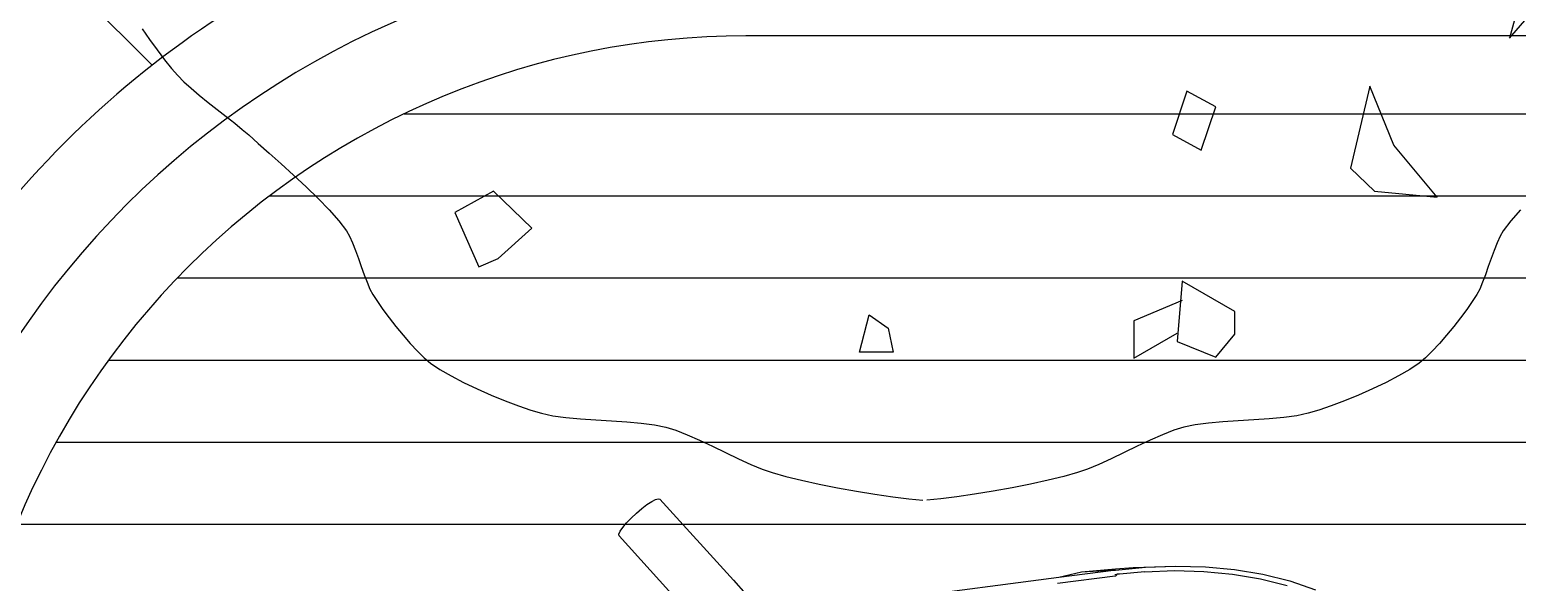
# Model space of a CAD drawing. Header units: millimetres. Extents: x -12551121 to 353735, y 112272 to 285506.
# Drawn here: x 96475 to 98173, y 178903 to 179534 of the extents above; entities that cross this region are included whole.
import ezdxf

# ---------------------------------------------------------------- set-up
doc = ezdxf.new("R2010")
doc.units = ezdxf.units.MM
doc.header["$MEASUREMENT"] = 0
for name, color, linetype in [('+AT9 - Trees', 3, 'Continuous'), ('+AT9-HATCH', 8, 'Continuous'), ('+AT9_Hardscape', 1, 'Continuous')]:
    doc.layers.add(name, color=color, linetype=linetype)

# ---------------------------------------------------------------- blocks, each defined once
blk = doc.blocks.new('hammock')
at = {"layer": '+AT9_Hardscape', "color": 1}
for p, q in [((524.9, 1966.6), (530.3, 1970.1)), ((530.3, 1970.1), (534.7, 1972.4)), ((534.7, 1972.4), (537.8, 1973.3)), ((537.8, 1973.3), (539.5, 1972.8)), ((539.5, 1972.8), (623.8, 1880.2)), ((506.9, 1951.1), (512.8, 1956.7)), ((512.8, 1956.7), (518.9, 1962)), ((518.9, 1962), (524.9, 1966.6)), ((492.9, 1932.8), (494.4, 1936.1)), ((494.4, 1936.1), (497.4, 1940.5)), ((497.4, 1940.5), (501.6, 1945.6)), ((501.6, 1945.6), (506.9, 1951.1)), ((493, 1930.8), (492.9, 1932.8)), ((493, 1930.8), (576.9, 1838.6)), ((993.7, 1876.7), (1059.3, 1885.2)), ((995.1, 1883.6), (1057.5, 1891.7)), ((995.1, 1883.6), (1020.9, 1890)), ((1020.9, 1890), (1059.7, 1893.1)), ((1020.9, 1890), (1054, 1891.8)), ((1054, 1891.8), (1057.5, 1891.7)), ((1057.5, 1891.7), (1058.8, 1891.9)), ((1059.5, 1891.8), (1058.8, 1891.9)), ((1059, 1886.7), (1061.4, 1887)), ((1059, 1886.8), (1059, 1886.7)), ((1059.1, 1891.7), (1059.2, 1891.7)), ((1059.2, 1891.7), (1059.3, 1891.7)), ((1059.3, 1891.7), (1059.3, 1891.7)), ((1059.3, 1891.7), (1059.3, 1891.4)), ((1059.3, 1891.7), (1059.3, 1891.7)), ((1059.3, 1891.7), (1059.7, 1891.7)), ((1059.3, 1885.2), (1060, 1885.4)), ((1059.7, 1891.7), (1059.5, 1891.8)), ((1059.7, 1891.7), (1093.9, 1895)), ((1059.7, 1893.1), (1080.1, 1894.8)), ((1059.7, 1891.7), (1059.7, 1891.7)), ((1059.7, 1891.7), (1059.7, 1891.7)), ((1060, 1885.4), (1060.6, 1885.8)), ((1060.6, 1885.8), (1061.1, 1886.3)), ((1061.1, 1886.3), (1061.4, 1887)), ((1061.8, 1887), (1061.4, 1887)), ((1064.2, 1887.2), (1061.8, 1887)), ((1093.1, 1890), (1064.2, 1887.2)), ((1080.1, 1894.8), (1128.3, 1896.3)), ((1093.1, 1890), (1127.1, 1891.3)), ((1093.9, 1895), (1128.3, 1896.3)), ((1127.1, 1891.3), (1160.7, 1890.3)), ((1128.3, 1896.3), (1128.4, 1896.3)), ((1128.4, 1896.3), (1162.3, 1895.5)), ((1160.7, 1890.3), (1193.5, 1887.2)), ((1162.3, 1895.5), (1162.4, 1895.5)), ((1162.4, 1895.5), (1195.6, 1892.4)), ((1193.5, 1887.2), (1225.3, 1881.9)), ((1195.6, 1892.4), (1227.8, 1887)), ((1227.8, 1887), (1258.7, 1879.4)), ((623.8, 1880.2), (637.8, 1864.5)), ((815.2, 1860.2), (995.1, 1883.6)), ((1225.3, 1881.9), (1255.8, 1874.3)), ((1258.7, 1879.4), (1288, 1869.4))]:
    blk.add_line(p, q, dxfattribs=at)
blk = doc.blocks.new('T18')
at = {"color": 0, "linetype": 'Continuous'}
for points in [[(-2293.5, -1043.8), (-2272.5, -1074.5), (-2251, -1104.2), (-2229.9, -1131.8), (-2210.1, -1156.5), (-2192.3, -1177.2), (-2175.4, -1194.4), (-2154.7, -1213.1), (-2131.3, -1232.8), (-2106.1, -1253.1), (-2080.3, -1273.5), (-2054.8, -1293.4), (-2030.6, -1312.4), (-2008.9, -1330), (-1990.6, -1345.8), (-1963.9, -1369.7), (-1932.9, -1397.3), (-1898.8, -1427.6), (-1863.2, -1459.8), (-1827.6, -1493), (-1793.3, -1526.4), (-1761.9, -1559), (-1734.7, -1589.9), (-1713.2, -1618.3), (-1704.2, -1633.9), (-1695.5, -1652.8), (-1687, -1674.2), (-1678.8, -1697), (-1670.6, -1720.3), (-1662.4, -1743.2), (-1654.3, -1764.8), (-1646, -1784), (-1637.6, -1799.9), (-1625, -1819.7), (-1609.5, -1842), (-1591.7, -1866), (-1572.4, -1890.8), (-1552.1, -1915.5), (-1531.4, -1939.1), (-1511, -1960.8), (-1491.6, -1979.6), (-1473.6, -1994.6), (-1447.4, -2012.5), (-1415.6, -2031), (-1379.8, -2049.7), (-1341.2, -2068.1), (-1301.5, -2085.6), (-1261.9, -2101.8), (-1223.9, -2116.1), (-1188.9, -2128.1), (-1158.4, -2137.3), (-1126.5, -2144.1), (-1089.2, -2149.1), (-1047.9, -2152.8), (-1004.2, -2155.8), (-959.7, -2158.4), (-916, -2161.3), (-874.7, -2164.9), (-837.3, -2169.7), (-805.3, -2176.3), (-776.6, -2185.5), (-744.1, -2198.4), (-709, -2213.9), (-672.3, -2231.2), (-635.2, -2249), (-598.6, -2266.5), (-563.6, -2282.5), (-531.3, -2296), (-502.8, -2306), (-464.2, -2316.7), (-419.2, -2327.7), (-369.5, -2338.5), (-316.9, -2349), (-263.3, -2358.7), (-210.4, -2367.4), (-160, -2374.7), (-114, -2380.3), (-74.1, -2383.9)], [(1624.4, -1559), (1597.2, -1589.9), (1575.7, -1618.3), (1566.7, -1633.9), (1558, -1652.8), (1549.5, -1674.2), (1541.3, -1697), (1533.1, -1720.3), (1524.9, -1743.2), (1516.8, -1764.8), (1508.5, -1784), (1500.1, -1799.9), (1487.5, -1819.7), (1471.9, -1842), (1454.2, -1866), (1434.9, -1890.8), (1414.6, -1915.5), (1393.9, -1939.1), (1373.5, -1960.8), (1354.1, -1979.6), (1336.1, -1994.6), (1309.9, -2012.5), (1278.1, -2031), (1242.3, -2049.7), (1203.7, -2068.1), (1164, -2085.6), (1124.4, -2101.8), (1086.4, -2116.1), (1051.4, -2128.1), (1020.8, -2137.3), (989, -2144.1), (951.7, -2149.1), (910.4, -2152.8), (866.7, -2155.8), (822.2, -2158.4), (778.5, -2161.3), (737.2, -2164.9), (699.8, -2169.7), (667.8, -2176.3), (639.1, -2185.5), (606.6, -2198.4), (571.5, -2213.9), (534.8, -2231.2), (497.7, -2249), (461.1, -2266.5), (426.1, -2282.5), (393.8, -2296), (365.3, -2306), (326.7, -2316.7), (281.7, -2327.7), (232, -2338.5), (179.4, -2349), (125.8, -2358.7), (72.9, -2367.4), (22.5, -2374.7), (-23.5, -2380.3), (-63.4, -2383.9)], [(662.4, -1816.6), (525.5, -1874.7), (525.5, -1980.8), (648.7, -1909)]]:
    blk.add_lwpolyline(points, dxfattribs=at)
for points in [[(1593.2, -1070.5), (1743.8, -896), (1675.3, -724.9), (1538.4, -659.9), (1552.1, -748.9), (1634.2, -920)], [(635, -1344.3), (717.1, -1388.8), (758.2, -1265.6), (676.1, -1221.1)], [(1264.7, -1375.1), (1196.2, -1207.4), (1141.5, -1440.1), (1209.9, -1505.2), (1387.9, -1522.3)], [(-1404.6, -1566.7), (-1336.2, -1720.7), (-1281.4, -1696.8), (-1185.6, -1611.2), (-1295.1, -1505.2)], [(812.9, -1847.4), (662.4, -1761.8), (648.7, -1932.9), (758.2, -1977.4), (812.9, -1912.4)], [(-158.9, -1963.7), (-254.8, -1963.7), (-227.4, -1857.6), (-172.6, -1895.3)]]:
    blk.add_lwpolyline(points, close=True, dxfattribs=at)

msp = doc.modelspace()

# ---------------------------------------------------------------- hatches: boundary and pattern name
at = {"layer": '+AT9-HATCH'}
h = msp.add_hatch(dxfattribs=at)
h.set_pattern_fill('ANSI38', color=62, scale=100)
h.set_pattern_definition([(45, (4874355.9, 2835157.78), (-224.506403, 224.506403), []), (135, (4874355.9, 2835157.78), (-673.51921, 224.506403), [793.75, -476.25])])
h.paths.add_polyline_path([(94992.2, 180226.5), (94842.2, 180226.5), (94842.2, 176851.5), (95292.2, 176851.5, 0.414214), (96192.2, 177751.5), (96192.2, 178626.5, -0.414214), (97292.2, 179726.5), (99092.2, 179726.5), (99092.2, 180226.5), (94992.2, 180226.5)], is_closed=False)
h = msp.add_hatch(dxfattribs=at)
h.set_pattern_fill('LINE', color=8, scale=750)
h.paths.add_polyline_path([(98342.2, 176851.5), (98342.2, 179526.5), (97292.2, 179526.5, 0.414214), (96392.2, 178626.5), (96392.2, 177751.5, -0.414214), (95292.2, 176651.5), (94892.2, 176651.5), (94892.2, 174751.5), (96392.2, 174751.5, 0.414214), (97292.2, 175651.5), (97292.2, 176001.5), (97292.2, 176451.5, -0.414214), (97692.2, 176851.5), (98342.2, 176851.5)], is_closed=False)
h.paths.add_polyline_path([(98392.2, 179526.5), (98392.2, 176851.5), (98692.2, 176851.5), (98692.2, 179526.5)])
h.paths.add_polyline_path([(98742.2, 179526.5), (98742.2, 176851.5), (99042.2, 176851.5), (99042.2, 179526.5)])
h.paths.add_polyline_path([(99367.2, 179526.5), (99367.2, 176851.5), (99667.2, 176851.5), (99667.2, 179526.5)])
h.paths.add_polyline_path([(99717.2, 179526.5), (99717.2, 176851.5), (100017.2, 176851.5), (100017.2, 179526.5)])
h.paths.add_polyline_path([(100067.2, 179526.5), (100067.2, 176851.5), (100367.2, 176851.5), (100367.2, 179526.5)])
h.paths.add_polyline_path([(100417.2, 179526.5), (100417.2, 176851.5), (100717.2, 176851.5), (100717.2, 179526.5)])
h.paths.add_polyline_path([(101067.2, 176716), (101067.2, 179526.5), (100767.2, 179526.5), (100767.2, 176851.5), (100767.2, 176851.5, -0.21525)])
h.paths.add_polyline_path([(101117.2, 179526.5), (101117.2, 173451.5), (101417.2, 173451.5), (101417.2, 179504, 0.056082), (101217.2, 179526.5), (101117.2, 179526.5)], is_closed=False)
h.paths.add_polyline_path([(101467.2, 179491.1), (101467.2, 173451.5), (101767.2, 173451.5), (101767.2, 179338.9, 0.094274)])
h.paths.add_polyline_path([(102117.2, 178626.6, 0.213378), (101817.2, 179297.3), (101817.2, 173451.5), (102117.2, 173451.5), (102117.2, 178626.5)], is_closed=False)
h.paths.add_polyline_path([(101817.2, 173101.5), (101817.2, 170101.5), (102117.2, 170101.5), (102117.2, 173101.5)])
h.paths.add_polyline_path([(101467.2, 173101.5), (101467.2, 170101.5), (101767.2, 170101.5), (101767.2, 173101.5)])
h.paths.add_polyline_path([(101117.2, 173101.5), (101117.2, 170101.5), (101417.2, 170101.5), (101417.2, 173101.5)])
h.paths.add_polyline_path([(101117.2, 169801.5), (101117.2, 166601.5), (101417.2, 166601.5), (101417.2, 169801.5)])
h.paths.add_polyline_path([(101467.2, 169801.5), (101467.2, 166601.5), (101767.2, 166601.5), (101767.2, 169801.5)])
h.paths.add_polyline_path([(101817.2, 169801.5), (101817.2, 166601.5), (102117.2, 166601.5), (102117.2, 169801.5)])
h.paths.add_polyline_path([(102517.2, 169801.5), (102817.2, 169801.5), (102817.2, 166601.5), (102517.2, 166601.5)])
h.paths.add_polyline_path([(102167.2, 169801.5), (102467.2, 169801.5), (102467.2, 166601.5), (102167.2, 166601.5)])
h.paths.add_polyline_path([(102867.2, 169801.5), (103167.2, 169801.5), (103167.2, 166601.5), (102867.2, 166601.5)])
h.paths.add_polyline_path([(102867.2, 173101.5), (103167.2, 173101.5), (103167.2, 170101.5), (102867.2, 170101.5)])
h.paths.add_polyline_path([(102167.2, 173101.5), (102467.2, 173101.5), (102467.2, 170101.5), (102167.2, 170101.5)])
h.paths.add_polyline_path([(102517.2, 173101.5), (102817.2, 173101.5), (102817.2, 170101.5), (102517.2, 170101.5)])

# ---------------------------------------------------------------- linework, layer by layer
at = {"layer": '+AT9_Hardscape'}
for points in [[(99092.2, 179726.5), (97292.2, 179726.5, 0.414214), (96192.2, 178626.5), (96192.2, 177751.5, -0.414214), (95292.2, 176851.5), (94842.2, 176851.5)], [(99092.2, 179626.5), (97292.2, 179626.5, 0.414214), (96292.2, 178626.5), (96292.2, 177751.5, -0.414214), (95292.2, 176751.5), (94842.2, 176751.5)], [(98342.2, 179526.5), (97292.2, 179526.5, 0.414214), (96392.2, 178626.5), (96392.2, 177751.5, -0.414214), (95292.2, 176651.5), (94892.2, 176651.5), (94892.2, 174751.5), (96392.2, 174751.5, 0.414214), (97292.2, 175651.5), (97292.2, 176001.5), (97292.2, 176451.5, -0.414214), (97692.2, 176851.5), (98342.2, 176851.5)]]:
    msp.add_lwpolyline(points, format="xyb", dxfattribs=at)

# ---------------------------------------------------------------- block references
at = {"layer": '+AT9 - Trees', "xscale": 0.4015627454111704, "yscale": 0.4015627454111704, "zscale": 0.4015627454111704}
msp.add_blockref('T18', (97524.2, 179953.8), dxfattribs=at)
msp.add_blockref('hammock', (96654.5, 177024.7))

doc.saveas('drawing.dxf')
